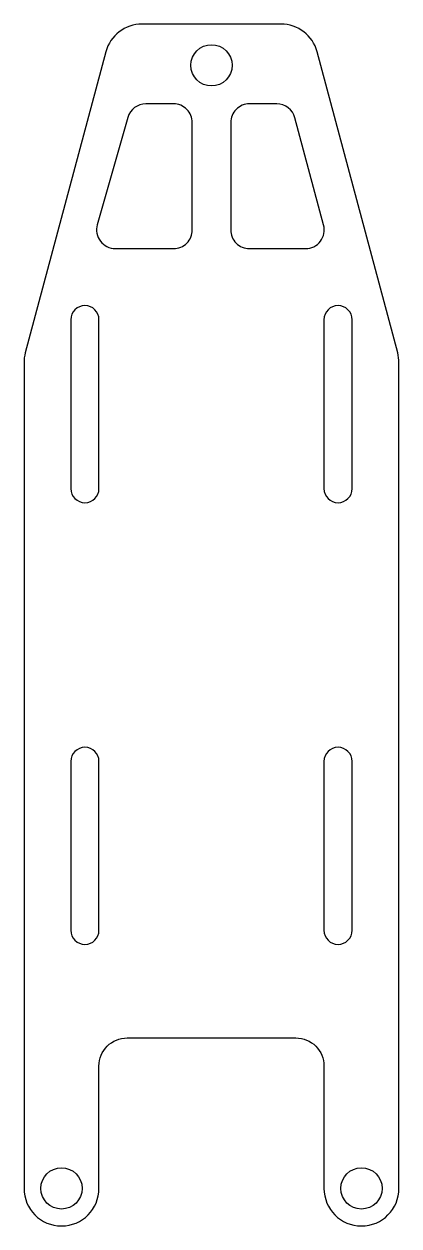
# Model space of a CAD drawing. Header units: millimetres. Extents: x -211.5 to -191.5, y -80.5 to -16.5.
import ezdxf

# ---------------------------------------------------------------- set-up
doc = ezdxf.new("R2010")
doc.units = ezdxf.units.MM
doc.layers.get('0').update_dxf_attribs({"linetype": 'CONTINUOUS'})

msp = doc.modelspace()

# ---------------------------------------------------------------- linework, layer by layer
for points in [[(-211.517, -78.5, 1), (-207.517, -78.5), (-207.517, -71.983, -0.414214), (-206.017, -70.483), (-197.017, -70.483, -0.414214), (-195.517, -71.983), (-195.517, -78.5, 1), (-191.517, -78.5), (-191.517, -34.504, 0.065543), (-191.585, -33.987), (-195.882, -17.949, 0.339454), (-197.814, -16.467), (-205.219, -16.467, 0.339454), (-207.151, -17.949), (-211.448, -33.987, 0.065543), (-211.517, -34.504)], [(-203.542, -28.432, 0.414214), (-202.542, -27.432), (-202.542, -21.719, 0.414214), (-203.542, -20.719), (-205.015, -20.719, 0.334934), (-205.976, -21.444), (-207.607, -27.157, 0.498201), (-206.646, -28.432)], [(-197.065, -21.46, 0.339454), (-198.031, -20.719), (-199.491, -20.719, 0.414214), (-200.491, -21.719), (-200.491, -27.432, 0.414214), (-199.491, -28.432), (-196.5, -28.432, 0.493145), (-195.534, -27.173)], [(-207.517, -32.217, 1), (-209.017, -32.217), (-209.017, -41.217, 1), (-207.517, -41.217)], [(-194.017, -32.217, 1), (-195.517, -32.217), (-195.517, -41.217, 1), (-194.017, -41.217)], [(-207.517, -55.75, 1), (-209.017, -55.75), (-209.017, -64.75, 1), (-207.517, -64.75)], [(-194.017, -55.75, 1), (-195.517, -55.75), (-195.517, -64.75, 1), (-194.017, -64.75)]]:
    msp.add_lwpolyline(points, format="xyb", close=True)
for centre in [(-201.517, -18.667), (-209.517, -78.5), (-193.517, -78.5)]:
    msp.add_circle(centre, 1.1)

doc.saveas('drawing.dxf')
